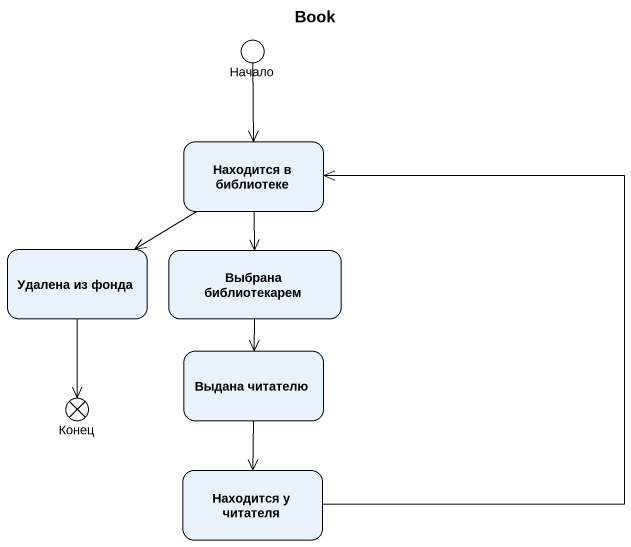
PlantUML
@startuml
title Book
hide empty description
state Начало <<choice>>
state "Находится в библиотеке" as Находится_в_библиотеке
state "Удалена из фонда" as Удалена_из_фонда
state "Выбрана библиотекарем" as Выбрана_библиотекарем
state "Выдана читателю" as Выдана_читателю
state Конец <<choice>>
state "Находится у читателя" as Находится_у_читателя
Начало --> Находится_в_библиотеке
Находится_в_библиотеке --> Удалена_из_фонда
Находится_в_библиотеке --> Выбрана_библиотекарем
Удалена_из_фонда --> Конец
Выбрана_библиотекарем --> Выдана_читателю
Выдана_читателю --> Находится_у_читателя
Находится_у_читателя -up-> Находится_в_библиотеке
@enduml
